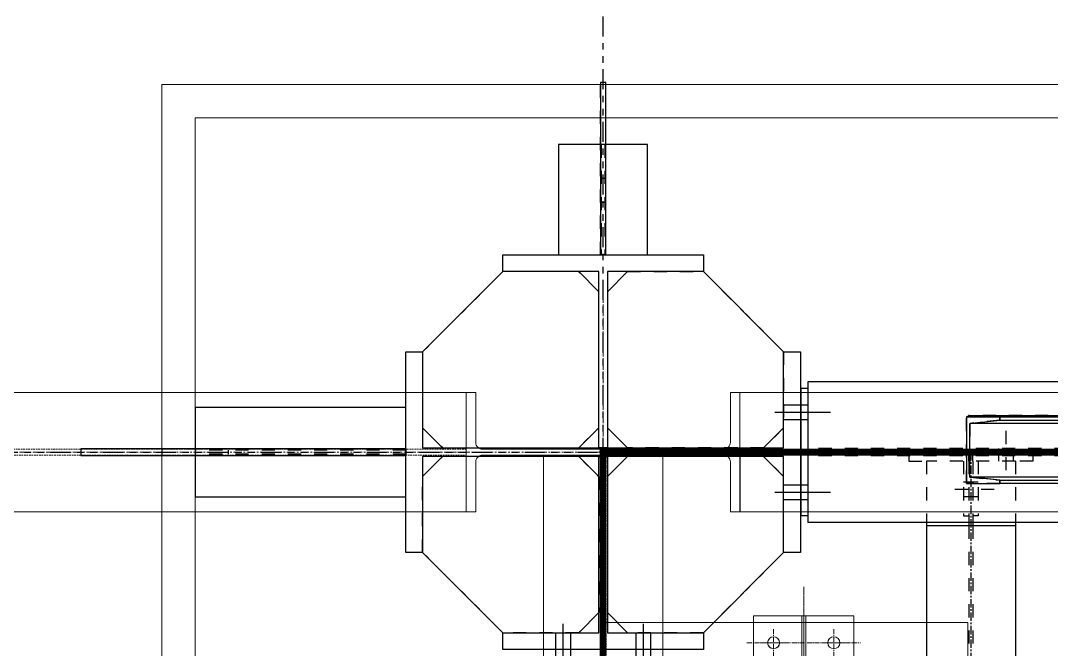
# Model space of a CAD drawing. Header units: inches. Extents: x 209270 to 234360, y -180214 to -150194.
# Drawn here: x 216141 to 217682, y -155559 to -154618 of the extents above; entities that cross this region are included whole.
import ezdxf

# ---------------------------------------------------------------- set-up
doc = ezdxf.new("R2010")
doc.units = ezdxf.units.IN
doc.header["$LTSCALE"] = 10
doc.header["$MEASUREMENT"] = 0
for name, pattern in [('CENTER', [2, 1.25, -0.25, 0.25, -0.25]), ('CENTER2', [1.125, 0.75, -0.125, 0.125, -0.125]), ('DXK_LINE_DOT2', [3.9198, 1.9599, -1.9599]), ('DXK_LINE_DOT5', [7.8785, 2.979, -0.9799, 0.9799, -0.9799, 0.9799, -0.9799]), ('HIDDEN', [0.375, 0.25, -0.125])]:
    doc.linetypes.add(name, pattern=pattern)
for name, color, linetype in [('$AUDIT_BAD_LAYER1', 7, 'Continuous'), ('_STR_0', 7, 'Continuous'), ('_STR_1', 7, 'Continuous'), ('_STR_2', 7, 'Continuous'), ('_STR_4', 7, 'Continuous')]:
    doc.layers.add(name, color=color, linetype=linetype)
for name, color, linetype, lineweight in [('AM_5', 3, 'Continuous', 0), ('CEN', 1, 'CENTER', 9), ('CENETR LINE', 1, 'CENTER2', 9), ('CENTERLINE', 1, 'CENTER2', 9), ('Chute', 191, 'Continuous', 9), ('CIVIL', 6, 'Continuous', 9), ('DIM', 42, 'Continuous', 13), ('handrail', 11, 'FENCELINE1', 9), ('HIDDEN', 3, 'HIDDEN', 9), ('MAIN OBJECT', 2, 'Continuous', 18), ('Sheeting', 4, 'Continuous', 0)]:
    doc.layers.add(name, color=color, linetype=linetype, lineweight=lineweight)
doc.linetypes.add('FENCELINE1', pattern='A,0.25,-0.1,[133,arial.ttf,S=0.1,R=0,X=-0.1,Y=0],-0.1,1', length=1.45)

# ---------------------------------------------------------------- blocks, each defined once
blk = doc.blocks.new('A$C426f7GU6TT')
at = {"layer": 'CEN'}
for p, q in [((0, 235.7), (0, -235.7)), ((-235.7, 0), (235.7, 0))]:
    blk.add_line(p, q, dxfattribs=at)
blk.add_circle((0, 0), 5, dxfattribs=at)
at = {"layer": 'MAIN OBJECT'}
blk.add_lwpolyline([(4.4, -180.2, 0.414214), (14.6, -190.4), (89.4, -190.4), (89.4, -204.7), (-89.4, -204.7), (-89.4, -190.4), (-14.6, -190.4, 0.414214), (-4.4, -180.2), (-4.4, 180.2, 0.414214), (-14.6, 190.4), (-89.4, 190.4), (-89.4, 204.7), (89.4, 204.7), (89.4, 190.4), (14.6, 190.4, 0.414214), (4.4, 180.2), (4.4, -180.2)], format="xyb", dxfattribs=at)
blk = doc.blocks.new('A$Cb10ac4c2')
at = {"layer": 'CENETR LINE'}
for p, q in [((0, 111.9, 0), (0, -40.4, 121420759.9)), ((-45, -20.2), (-45, 20.2)), ((45, -20.2), (45, 20.2)), ((45, -20.2), (45, 20.2)), ((-85, 0), (85, 0)), ((-27, 0.1, 0), (-63, 0.1, 0)), ((63, 0.1, 0), (27, 0.1, 0))]:
    blk.add_line(p, q, dxfattribs=at)
at = {"layer": 'MAIN OBJECT', "ltscale": 10}
for p, q in [((-75, 127.1, -59806266.3), (-71.1, 131.6, 0)), ((-75, -40.4, 60710380), (-75, 127.1, -59806266.3)), ((75, 127.1, -59806267.4), (70.6, 131.1, -59806267.4)), ((75, 127.1, -59806267.4), (75, -40.4, 60710380)), ((-3, 99.4, 4205928.3), (-3, -40.4, 121420759.9)), ((3, 99.4, 4205928.3), (3, -40.4, 121420759.9)), ((75, -40.4, 60710380), (-75, -40.4, 60710380))]:
    blk.add_line(p, q, dxfattribs=at)
at = {"layer": 'MAIN OBJECT'}
for centre in [(-45, 0.1), (45, 0.1)]:
    blk.add_circle(centre, 9, dxfattribs=at)
at = {"layer": 'MAIN OBJECT', "ltscale": 10}
for centre, radius in [((-45, 0), 8.95), ((45, 0.1, 0), 9)]:
    blk.add_circle(centre, radius, dxfattribs=at)
for radius, start, end in [(115.5, 229.5129, 310.4871), (109.5, 229.5133, 310.1102)]:
    blk.add_arc((0, 214.9, -60710380), radius, start, end, dxfattribs=at)
blk = doc.blocks.new('A$CcDSGYTRTRT')
at = {"layer": 'CIVIL'}
h = blk.add_hatch(color=1, dxfattribs=at)
h.dxf.hatch_style = 1
h.paths.add_polyline_path([(-180, 180), (180, 180), (180, -180), (144.3, 143.8)])
at = {"layer": 'CENTERLINE', "ltscale": 0.3}
for p, q in [((0, -296.9, 0), (0, 296.9, 0)), ((-298.5, 0, 0), (298.5, 0, 0))]:
    blk.add_line(p, q, dxfattribs=at)
at = {"layer": 'Chute', "ltscale": 10}
blk.add_circle((0, 0, 0), 109.5, dxfattribs=at)
at = {"layer": 'CIVIL', "color": 1, "elevation": 0}
blk.add_lwpolyline([(180, -180), (144.3, 143.8), (-180, 180)], dxfattribs=at)
at = {"layer": 'CIVIL'}
blk.add_circle((0, 0, 0), 109.5, dxfattribs=at)
at = {"layer": 'HIDDEN'}
for p, q in [((-184.7, 295.6, -170993130.3), (-184.7, -245.4, -121420762.7)), ((184.7, 295.6, -170993130.3), (184.7, -245.4, -121420762.7)), ((180, -184.7, -182131142.6), (-180, -184.7, 0))]:
    blk.add_line(p, q, dxfattribs=at)
at = {"layer": 'MAIN OBJECT'}
for p, q in [((-245.4, 295.6, -110282750.3), (-245.4, -245.4, -60710382.7)), ((-180, 295.6, -170993130.3), (-180, -245.4, -121420762.7)), ((180, 295.6, -170993130.3), (180, -245.4, -121420762.7)), ((245.4, 295.6, -110282750.3), (245.4, -245.4, -60710382.7)), ((180, 180, -121420762.7), (180, -180, -121420762.7)), ((180, -180, -182131142.6), (-180, -180, 0)), ((180, -245.4, -121420762.7), (-245.4, -245.4, 60710380)), ((180, -245.4, 60710380), (-180, -245.4, 60710380)), ((180, -245.4, -121420762.7), (245.4, -245.4, -60710382.7))]:
    blk.add_line(p, q, dxfattribs=at)
at = {"layer": 'MAIN OBJECT', "elevation": 0}
blk.add_lwpolyline([(180, 180), (-180, 180), (-180, -180), (180, -180)], close=True, dxfattribs=at)
at = {"layer": 'AM_5', "rotation": 270}
blk.add_blockref('A$Cb10ac4c2', (-215, 0, -121420759.9), dxfattribs=at)
at = {"layer": 'AM_5', "xscale": -1, "rotation": 90}
blk.add_blockref('A$Cb10ac4c2', (215, 0, -121420759.9), dxfattribs=at)
blk = doc.blocks.new('A$C6febed19')
at = {"layer": 'AM_5', "xscale": -1}
blk.add_blockref('A$CcDSGYTRTRT', (0, 0), dxfattribs=at)
blk = doc.blocks.new('GridLine-116860372-116902 - 114867')
at = {"layer": '_STR_2', "color": 7, "linetype": 'DXK_LINE_DOT5'}
blk.add_line((217011.9, -165356.7), (217011.9, -153191), dxfattribs=at)
blk = doc.blocks.new('GridLine-116860372-116908 - 114867')
at = {"layer": '_STR_2', "color": 7, "linetype": 'DXK_LINE_DOT5'}
blk.add_line((211379.7, -155263.7), (228961.1, -155263.7), dxfattribs=at)
blk = doc.blocks.new('Part-116860372-114883 - 114867')
at = {"layer": '_STR_4', "linetype": 'Continuous'}
blk.add_hatch(color=4, dxfattribs=at).paths.add_polyline_path([(217011.9, -155267.7, -1), (217011.9, -155259.7, -1)])
at = {"layer": '_STR_2', "color": 2, "linetype": 'Continuous'}
for p, q in [((216716.9, -155413.7), (216716.9, -155113.7)), ((216716.9, -155113.7), (216741.9, -155113.7)), ((216741.9, -155113.7), (216741.9, -155257.2)), ((217281.9, -155113.7), (217306.9, -155113.7)), ((217281.9, -155257.2), (217281.9, -155113.7)), ((217306.9, -155113.7), (217306.9, -155413.7)), ((216741.9, -155257.2), (217281.9, -155257.2)), ((217281.9, -155270.2), (216741.9, -155270.2)), ((216741.9, -155270.2), (216741.9, -155413.7)), ((217281.9, -155413.7), (217281.9, -155270.2)), ((216741.9, -155413.7), (216716.9, -155413.7)), ((217306.9, -155413.7), (217281.9, -155413.7))]:
    blk.add_line(p, q, dxfattribs=at)
at = {"layer": '_STR_4', "color": 4, "linetype": 'CENTER'}
blk.add_line((217011.9, -155263.7), (217011.9, -155263.7), dxfattribs=at)
at = {"layer": '_STR_4', "color": 4, "linetype": 'Continuous'}
blk.add_circle((217011.9, -155263.7), 4, dxfattribs=at)
blk = doc.blocks.new('Part-116860372-114884 - 114867')
at = {"layer": '_STR_2', "color": 2, "linetype": 'Continuous'}
for p, q in [((216861.9, -154968.7), (217161.9, -154968.7)), ((216861.9, -154993.7), (216861.9, -154968.7)), ((217161.9, -154968.7), (217161.9, -154993.7)), ((217005.4, -154993.7), (216861.9, -154993.7)), ((217005.4, -155257.2), (217005.4, -154993.7)), ((217161.9, -154993.7), (217018.4, -154993.7)), ((217018.4, -154993.7), (217018.4, -155257.2)), ((217018.4, -155257.2), (217005.4, -155257.2))]:
    blk.add_line(p, q, dxfattribs=at)
blk = doc.blocks.new('Part-116860372-114887 - 114867')
at = {"layer": '_STR_2', "color": 2, "linetype": 'Continuous'}
for p, q in [((217005.4, -155533.7), (217005.4, -155270.2)), ((217005.4, -155270.2), (217018.4, -155270.2)), ((217018.4, -155270.2), (217018.4, -155533.7)), ((216861.9, -155558.7), (216861.9, -155533.7)), ((216861.9, -155533.7), (217005.4, -155533.7)), ((217018.4, -155533.7), (217161.9, -155533.7)), ((217161.9, -155533.7), (217161.9, -155558.7)), ((217161.9, -155558.7), (216861.9, -155558.7))]:
    blk.add_line(p, q, dxfattribs=at)
blk = doc.blocks.new('Part-116860372-114888 - 114867')
at = {"layer": '_STR_4', "linetype": 'Continuous'}
blk.add_hatch(color=4, dxfattribs=at).paths.add_polyline_path([(217011.9, -155267.7, -1), (217011.9, -155259.7, -1)])
at = {"layer": '_STR_1', "color": 6, "linetype": 'DXK_LINE_DOT2'}
for p, q in [((225232.5, -155258.3), (217317.9, -155258.3)), ((225232.5, -155269.1), (217317.9, -155269.1))]:
    blk.add_line(p, q, dxfattribs=at)
at = {"layer": '_STR_2', "color": 2, "linetype": 'Continuous'}
for p, q in [((217317.9, -155158.7), (217317.9, -155368.7)), ((219421.9, -155158.7), (217317.9, -155158.7)), ((219421.9, -155368.7), (217317.9, -155368.7))]:
    blk.add_line(p, q, dxfattribs=at)
at = {"layer": '_STR_4', "color": 4, "linetype": 'CENTER'}
blk.add_line((217011.9, -155263.7), (225511.9, -155263.7), dxfattribs=at)
at = {"layer": '_STR_4', "color": 4, "linetype": 'Continuous'}
blk.add_circle((217011.9, -155263.7), 4, dxfattribs=at)
blk = doc.blocks.new('Part-116860372-114962 - 114867')
at = {"layer": '_STR_4', "linetype": 'Continuous'}
for points in [[(217561.9, -155267.7, -1), (217561.9, -155259.7, -1)], [(217561.9, -156467.7, -1), (217561.9, -156459.7, -1)]]:
    blk.add_hatch(color=4, dxfattribs=at).paths.add_polyline_path(points)
at = {"layer": '_STR_1', "color": 6, "linetype": 'DXK_LINE_DOT2'}
for p, q in [((217628.5, -155277.1), (217495.3, -155277.1)), ((217495.3, -155277.1), (217495.3, -155373.7)), ((217559, -155277.1), (217559, -155368.7)), ((217564.7, -155277.1), (217564.7, -155368.7)), ((217628.5, -155277.1), (217628.5, -155368.7)), ((217559, -155373.7), (217559, -156392.1)), ((217564.7, -155373.7), (217564.7, -156392.1)), ((217495.3, -155603.7), (217495.3, -156083.7)), ((217559, -156397.1), (217559, -156452.8)), ((217564.7, -156397.1), (217564.7, -156452.8)), ((217564.7, -156452.8), (217559, -156452.8))]:
    blk.add_line(p, q, dxfattribs=at)
at = {"layer": '_STR_2', "color": 2, "linetype": 'Continuous'}
for p, q in [((217495.3, -155368.7), (217495.3, -155603.7)), ((217628.5, -155373.7), (217495.3, -155373.7)), ((217559, -155368.7), (217559, -155373.7)), ((217564.7, -155368.7), (217564.7, -155373.7)), ((217628.5, -155368.7), (217628.5, -156392.1)), ((217495.3, -156392.1), (217495.3, -156083.7)), ((217628.5, -156392.1), (217495.3, -156392.1)), ((217559, -156392.1), (217559, -156397.1)), ((217564.7, -156392.1), (217564.7, -156397.1))]:
    blk.add_line(p, q, dxfattribs=at)
at = {"layer": '_STR_4', "color": 4, "linetype": 'CENTER'}
blk.add_line((217561.9, -155263.7), (217561.9, -156463.7), dxfattribs=at)
at = {"layer": '_STR_4', "color": 4, "linetype": 'Continuous'}
for centre in [(217561.9, -155263.7), (217561.9, -156463.7)]:
    blk.add_circle(centre, 4, dxfattribs=at)
blk = doc.blocks.new('Part-116860372-154739 - 114867')
at = {"layer": '_STR_1', "color": 6, "linetype": 'DXK_LINE_DOT2'}
for p, q in [((217555.4, -155210.8), (217605.4, -155210.8)), ((217555.4, -155310.8), (217555.4, -155210.8)), ((217605.4, -155210.8), (217605.4, -155215.7)), ((217605.4, -155215.7), (217560.4, -155220.7)), ((217560.4, -155220.7), (217560.4, -155300.9)), ((217560.4, -155300.9), (217605.4, -155305.8)), ((217605.4, -155305.8), (217605.4, -155310.8)), ((217605.4, -155310.8), (217555.4, -155310.8))]:
    blk.add_line(p, q, dxfattribs=at)
at = {"layer": '_STR_2', "color": 2, "linetype": 'Continuous'}
for p, q in [((217605.4, -155210.8), (217555.4, -155210.8)), ((217555.4, -155210.8), (217555.4, -155310.8)), ((217605.4, -155215.7), (217605.4, -155210.8)), ((217560.4, -155220.7), (217605.4, -155215.7)), ((217560.4, -155300.9), (217560.4, -155220.7)), ((217605.4, -155305.8), (217560.4, -155300.9)), ((217605.4, -155310.8), (217605.4, -155305.8)), ((217555.4, -155310.8), (217605.4, -155310.8))]:
    blk.add_line(p, q, dxfattribs=at)
blk = doc.blocks.new('Part-116860372-114965 - 114867')
at = {"layer": '_STR_4', "linetype": 'Continuous'}
blk.add_hatch(color=4, dxfattribs=at).paths.add_polyline_path([(217011.9, -155267.7, -1), (217011.9, -155259.7, -1)])
at = {"layer": '_STR_4', "color": 4, "linetype": 'CENTER'}
blk.add_line((217011.9, -155263.7), (217011.9, -158263.7), dxfattribs=at)
at = {"layer": '_STR_4', "color": 4, "linetype": 'Continuous'}
blk.add_circle((217011.9, -155263.7), 4, dxfattribs=at)
blk = doc.blocks.new('Part-116860372-116492 - 114867')
at = {"layer": '_STR_1', "color": 6, "linetype": 'DXK_LINE_DOT2'}
for p, q in [((216351.9, -155258.7), (216716.9, -155258.7)), ((216716.9, -155258.7), (216716.9, -155268.7)), ((216716.9, -155268.7), (216351.9, -155268.7))]:
    blk.add_line(p, q, dxfattribs=at)
at = {"layer": '_STR_2', "color": 2, "linetype": 'Continuous'}
for p, q in [((216230.9, -155258.7), (216230.9, -155268.7)), ((216351.9, -155258.7), (216230.9, -155258.7)), ((216716.9, -155258.7), (216351.9, -155258.7)), ((216351.9, -155258.7), (216351.9, -155268.7)), ((216716.9, -155268.7), (216716.9, -155258.7)), ((216230.9, -155268.7), (216351.9, -155268.7)), ((216351.9, -155268.7), (216716.9, -155268.7))]:
    blk.add_line(p, q, dxfattribs=at)
blk = doc.blocks.new('Part-116860372-115612 - 114867')
at = {"layer": '_STR_1', "color": 6, "linetype": 'DXK_LINE_DOT2'}
for p, q in [((217564.7, -155277.1), (217564.7, -155269.1)), ((217654.7, -155269.1), (217654.7, -155277.1)), ((217572.7, -155277.1), (217572.7, -155359.1)), ((217654.7, -155277.1), (217628.5, -155277.1)), ((217572.7, -155359.1), (217564.7, -155359.1))]:
    blk.add_line(p, q, dxfattribs=at)
blk = doc.blocks.new('Part-116860372-115613 - 114867')
at = {"layer": '_STR_1', "color": 6, "linetype": 'DXK_LINE_DOT2'}
for p, q in [((217469, -155269.1), (217469, -155277.1)), ((217559, -155277.1), (217559, -155269.1)), ((217469, -155277.1), (217495.3, -155277.1)), ((217551, -155277.1), (217551, -155359.1)), ((217551, -155359.1), (217559, -155359.1))]:
    blk.add_line(p, q, dxfattribs=at)
blk = doc.blocks.new('Bolt-116860372-115614 - 114867')
at = {"layer": '_STR_1', "color": 1, "linetype": 'DXK_LINE_DOT2'}
for p, q in [((217538, -155319.1), (217606, -155319.1)), ((217551, -155308.1), (217559, -155308.1)), ((217559, -155308.1), (217564.7, -155308.1)), ((217564.7, -155308.1), (217572.7, -155308.1)), ((217551, -155330.1), (217559, -155330.1)), ((217559, -155330.1), (217564.7, -155330.1)), ((217564.7, -155330.1), (217572.7, -155330.1))]:
    blk.add_line(p, q, dxfattribs=at)
blk = doc.blocks.new('Bolt-116860372-115615 - 114867')
at = {"layer": '_STR_1', "color": 1, "linetype": 'DXK_LINE_DOT2'}
for p, q in [((217614.7, -155290.8), (217614.7, -155227.8)), ((217603.7, -155269.1), (217603.7, -155258.3)), ((217625.7, -155269.1), (217625.7, -155258.3)), ((217603.7, -155277.1), (217603.7, -155269.1)), ((217625.7, -155277.1), (217625.7, -155269.1))]:
    blk.add_line(p, q, dxfattribs=at)
blk = doc.blocks.new('Bolt-116860372-116018 - 114867')
at = {"layer": '_STR_2', "color": 1, "linetype": 'Continuous'}
for p, q in [((216951.9, -155520.7), (216951.9, -155603.7)), ((216951.9, -155520.7), (216951.9, -155603.7)), ((217071.9, -155520.7), (217071.9, -155603.7)), ((217071.9, -155520.7), (217071.9, -155603.7)), ((216940.9, -155533.7), (216940.9, -155558.7)), ((216940.9, -155533.7), (216940.9, -155558.7)), ((216962.9, -155533.7), (216962.9, -155558.7)), ((216962.9, -155533.7), (216962.9, -155558.7)), ((217060.9, -155533.7), (217060.9, -155558.7)), ((217060.9, -155533.7), (217060.9, -155558.7)), ((217082.9, -155533.7), (217082.9, -155558.7)), ((217082.9, -155533.7), (217082.9, -155558.7)), ((216940.9, -155559.7), (216940.9, -155569.7)), ((216940.9, -155559.7), (216940.9, -155569.7)), ((216962.9, -155559.7), (216962.9, -155569.7)), ((216962.9, -155559.7), (216962.9, -155569.7)), ((217060.9, -155559.7), (217060.9, -155569.7)), ((217060.9, -155559.7), (217060.9, -155569.7)), ((217082.9, -155559.7), (217082.9, -155569.7)), ((217082.9, -155559.7), (217082.9, -155569.7))]:
    blk.add_line(p, q, dxfattribs=at)
blk = doc.blocks.new('Part-116860372-116045 - 114867')
at = {"layer": '_STR_1', "color": 6, "linetype": 'DXK_LINE_DOT2'}
for p, q in [((217007.9, -154968.7), (217007.9, -154711)), ((217015.9, -154968.7), (217015.9, -154711)), ((217007.9, -154890), (217015.9, -154890)), ((217015.9, -154968.7), (217007.9, -154968.7))]:
    blk.add_line(p, q, dxfattribs=at)
at = {"layer": '_STR_2', "color": 2, "linetype": 'Continuous'}
for p, q in [((217015.9, -154711), (217007.9, -154711)), ((217007.9, -154711), (217007.9, -154968.7)), ((217015.9, -154968.7), (217015.9, -154711)), ((217007.9, -154968.7), (217015.9, -154968.7))]:
    blk.add_line(p, q, dxfattribs=at)
blk = doc.blocks.new('Part-116860372-116060 - 114867')
at = {"layer": '_STR_1', "color": 6, "linetype": 'DXK_LINE_DOT2'}
blk.add_line((217317.9, -155168.7), (217317.9, -155358.7), dxfattribs=at)
at = {"layer": '_STR_2', "color": 2, "linetype": 'Continuous'}
for p, q in [((217317.9, -155168.7), (217307.9, -155168.7)), ((217307.9, -155358.7), (217307.9, -155168.7)), ((217317.9, -155358.7), (217307.9, -155358.7))]:
    blk.add_line(p, q, dxfattribs=at)
blk = doc.blocks.new('Bolt-116860372-116061 - 114867')
at = {"layer": '_STR_2', "color": 1, "linetype": 'Continuous'}
for p, q in [((217281.9, -155192.7), (217306.9, -155192.7)), ((217281.9, -155192.7), (217306.9, -155192.7)), ((217281.9, -155192.7), (217306.9, -155192.7)), ((217281.9, -155192.7), (217306.9, -155192.7)), ((217281.9, -155192.7), (217306.9, -155192.7)), ((217281.9, -155192.7), (217306.9, -155192.7)), ((217307.9, -155192.7), (217317.9, -155192.7)), ((217307.9, -155192.7), (217317.9, -155192.7)), ((217307.9, -155192.7), (217317.9, -155192.7)), ((217307.9, -155192.7), (217317.9, -155192.7)), ((217307.9, -155192.7), (217317.9, -155192.7)), ((217307.9, -155192.7), (217317.9, -155192.7)), ((217268.9, -155203.7), (217351.9, -155203.7)), ((217268.9, -155203.7), (217351.9, -155203.7)), ((217268.9, -155203.7), (217351.9, -155203.7)), ((217268.9, -155203.7), (217351.9, -155203.7)), ((217268.9, -155203.7), (217351.9, -155203.7)), ((217268.9, -155203.7), (217351.9, -155203.7)), ((217281.9, -155214.7), (217306.9, -155214.7)), ((217281.9, -155214.7), (217306.9, -155214.7)), ((217281.9, -155214.7), (217306.9, -155214.7)), ((217281.9, -155214.7), (217306.9, -155214.7)), ((217281.9, -155214.7), (217306.9, -155214.7)), ((217281.9, -155214.7), (217306.9, -155214.7)), ((217307.9, -155214.7), (217317.9, -155214.7)), ((217307.9, -155214.7), (217317.9, -155214.7)), ((217307.9, -155214.7), (217317.9, -155214.7)), ((217307.9, -155214.7), (217317.9, -155214.7)), ((217307.9, -155214.7), (217317.9, -155214.7)), ((217307.9, -155214.7), (217317.9, -155214.7)), ((217281.9, -155312.7), (217306.9, -155312.7)), ((217281.9, -155312.7), (217306.9, -155312.7)), ((217281.9, -155312.7), (217306.9, -155312.7)), ((217281.9, -155312.7), (217306.9, -155312.7)), ((217281.9, -155312.7), (217306.9, -155312.7)), ((217281.9, -155312.7), (217306.9, -155312.7)), ((217307.9, -155312.7), (217317.9, -155312.7)), ((217307.9, -155312.7), (217317.9, -155312.7)), ((217307.9, -155312.7), (217317.9, -155312.7)), ((217307.9, -155312.7), (217317.9, -155312.7)), ((217307.9, -155312.7), (217317.9, -155312.7)), ((217307.9, -155312.7), (217317.9, -155312.7)), ((217268.9, -155323.7), (217351.9, -155323.7)), ((217268.9, -155323.7), (217351.9, -155323.7)), ((217268.9, -155323.7), (217351.9, -155323.7)), ((217268.9, -155323.7), (217351.9, -155323.7)), ((217268.9, -155323.7), (217351.9, -155323.7)), ((217268.9, -155323.7), (217351.9, -155323.7)), ((217281.9, -155334.7), (217306.9, -155334.7)), ((217281.9, -155334.7), (217306.9, -155334.7)), ((217281.9, -155334.7), (217306.9, -155334.7)), ((217281.9, -155334.7), (217306.9, -155334.7)), ((217281.9, -155334.7), (217306.9, -155334.7)), ((217281.9, -155334.7), (217306.9, -155334.7)), ((217307.9, -155334.7), (217317.9, -155334.7)), ((217307.9, -155334.7), (217317.9, -155334.7)), ((217307.9, -155334.7), (217317.9, -155334.7)), ((217307.9, -155334.7), (217317.9, -155334.7)), ((217307.9, -155334.7), (217317.9, -155334.7)), ((217307.9, -155334.7), (217317.9, -155334.7))]:
    blk.add_line(p, q, dxfattribs=at)
blk = doc.blocks.new('Part-116860372-157489 - 114867')
at = {"layer": '_STR_1', "color": 6, "linetype": 'DXK_LINE_DOT2'}
for p, q in [((217018.4, -155023.7), (217048.4, -154993.7)), ((217161.9, -154993.7), (217281.9, -155113.7)), ((217048.4, -155257.2), (217018.4, -155227.2)), ((217281.9, -155227.2), (217251.9, -155257.2))]:
    blk.add_line(p, q, dxfattribs=at)
blk = doc.blocks.new('Part-116860372-154279 - 114867')
at = {"layer": '_STR_1', "color": 6, "linetype": 'DXK_LINE_DOT2'}
for p, q in [((217015.9, -154803.7), (217007.9, -154803.7)), ((217009, -154803.7), (217009, -154968.7)), ((217014.7, -154803.7), (217014.7, -154968.7)), ((217009, -154853.7), (217014.7, -154853.7)), ((216945.3, -154968.7), (217007.9, -154968.7)), ((217015.9, -154968.7), (217078.5, -154968.7))]:
    blk.add_line(p, q, dxfattribs=at)
at = {"layer": '_STR_2', "color": 2, "linetype": 'Continuous'}
for p, q in [((217007.9, -154803.7), (216945.3, -154803.7)), ((216945.3, -154803.7), (216945.3, -154968.7)), ((217078.5, -154803.7), (217015.9, -154803.7)), ((217078.5, -154968.7), (217078.5, -154803.7))]:
    blk.add_line(p, q, dxfattribs=at)
blk = doc.blocks.new('Part-116860372-149938 - 114867')
at = {"layer": '_STR_1', "color": 6, "linetype": 'DXK_LINE_DOT2'}
for p, q in [((216975.4, -154993.7), (216861.9, -154993.7)), ((217005.4, -155227.2), (217005.4, -155023.7)), ((216741.9, -155113.7), (216741.9, -155227.2)), ((216771.9, -155257.2), (216975.4, -155257.2))]:
    blk.add_line(p, q, dxfattribs=at)
at = {"layer": '_STR_2', "color": 2, "linetype": 'Continuous'}
for p, q in [((216861.9, -154993.7), (216741.9, -155113.7)), ((217005.4, -155023.7), (216975.4, -154993.7)), ((216741.9, -155227.2), (216771.9, -155257.2)), ((216975.4, -155257.2), (217005.4, -155227.2))]:
    blk.add_line(p, q, dxfattribs=at)
blk = doc.blocks.new('Part-116860372-149939 - 114867')
at = {"layer": '_STR_1', "color": 6, "linetype": 'DXK_LINE_DOT2'}
for p, q in [((217048.4, -154993.7), (217161.9, -154993.7)), ((217018.4, -155023.7), (217018.4, -155227.2)), ((217281.9, -155113.7), (217281.9, -155227.2)), ((217251.9, -155257.2), (217048.4, -155257.2))]:
    blk.add_line(p, q, dxfattribs=at)
at = {"layer": '_STR_2', "color": 2, "linetype": 'Continuous'}
for p, q in [((217048.4, -154993.7), (217018.4, -155023.7)), ((217161.9, -154993.7), (217281.9, -155113.7)), ((217018.4, -155227.2), (217048.4, -155257.2)), ((217281.9, -155227.2), (217251.9, -155257.2))]:
    blk.add_line(p, q, dxfattribs=at)
blk = doc.blocks.new('Part-116860372-149940 - 114867')
at = {"layer": '_STR_1', "color": 6, "linetype": 'DXK_LINE_DOT2'}
for p, q in [((216975.4, -155270.2), (216771.9, -155270.2)), ((216741.9, -155413.7), (216741.9, -155300.2)), ((217005.4, -155300.2), (217005.4, -155503.7)), ((216975.4, -155533.7), (216861.9, -155533.7))]:
    blk.add_line(p, q, dxfattribs=at)
at = {"layer": '_STR_2', "color": 2, "linetype": 'Continuous'}
for p, q in [((216771.9, -155270.2), (216741.9, -155300.2)), ((216975.4, -155270.2), (217005.4, -155300.2)), ((216861.9, -155533.7), (216741.9, -155413.7)), ((217005.4, -155503.7), (216975.4, -155533.7))]:
    blk.add_line(p, q, dxfattribs=at)
blk = doc.blocks.new('Part-116860372-149941 - 114867')
at = {"layer": '_STR_1', "color": 6, "linetype": 'DXK_LINE_DOT2'}
for p, q in [((217251.9, -155270.2), (217048.4, -155270.2)), ((217018.4, -155300.2), (217018.4, -155503.7)), ((217281.9, -155413.7), (217281.9, -155300.2)), ((217161.9, -155533.7), (217048.4, -155533.7))]:
    blk.add_line(p, q, dxfattribs=at)
at = {"layer": '_STR_2', "color": 2, "linetype": 'Continuous'}
for p, q in [((217048.4, -155270.2), (217018.4, -155300.2)), ((217251.9, -155270.2), (217281.9, -155300.2)), ((217161.9, -155533.7), (217281.9, -155413.7)), ((217048.4, -155533.7), (217018.4, -155503.7))]:
    blk.add_line(p, q, dxfattribs=at)
blk = doc.blocks.new('Part-116860372-154287 - 114867')
at = {"layer": '_STR_1', "color": 6, "linetype": 'DXK_LINE_DOT2'}
for p, q in [((216716.9, -155330.3), (216716.9, -155197.1)), ((216401.9, -155258.7), (216401.9, -155268.7)), ((216716.9, -155260.8), (216401.9, -155260.8)), ((216716.9, -155266.5), (216401.9, -155266.5)), ((216451.9, -155266.5), (216451.9, -155260.8))]:
    blk.add_line(p, q, dxfattribs=at)
at = {"layer": '_STR_2', "color": 2, "linetype": 'Continuous'}
for p, q in [((216401.9, -155197.1), (216401.9, -155258.7)), ((216716.9, -155197.1), (216401.9, -155197.1)), ((216401.9, -155268.7), (216401.9, -155330.3)), ((216401.9, -155330.3), (216716.9, -155330.3))]:
    blk.add_line(p, q, dxfattribs=at)
blk = doc.blocks.new('Part-116860372-154740 - 114867')
at = {"layer": '_STR_1', "color": 6, "linetype": 'DXK_LINE_DOT2'}
for p, q in [((218344, -155210.7), (217558.3, -155210.7)), ((217605.4, -155210.7), (217605.4, -155210.7)), ((218317.8, -155210.7), (218317.8, -155210.7)), ((218367.8, -155210.7), (218352.8, -155210.7)), ((218367.8, -155210.7), (218367.8, -155210.7)), ((217560.4, -155220.6), (217605.4, -155215.6)), ((217560.4, -155220.7), (217560.4, -155220.6)), ((217560.4, -155220.6), (217561, -155220.6)), ((218317.8, -155215.6), (218362.8, -155220.6)), ((218362.8, -155220.6), (218362.6, -155220.6)), ((218362.8, -155220.6), (218362.8, -155220.6)), ((218317.8, -155305.7), (218317.8, -155305.8)), ((217605.4, -155310.7), (217555.4, -155310.7)), ((218367.8, -155310.7), (218317.8, -155310.7))]:
    blk.add_line(p, q, dxfattribs=at)
at = {"layer": '_STR_2', "color": 2, "linetype": 'Continuous'}
for p, q in [((217555.4, -155210.7), (217555.4, -155210.8)), ((217558.3, -155210.7), (217555.4, -155210.7)), ((217605.4, -155210.7), (217605.4, -155210.8)), ((218352.8, -155210.7), (218344, -155210.7)), ((218362.6, -155220.6), (217561, -155220.6)), ((217605.4, -155215.6), (218317.8, -155215.6)), ((217605.4, -155305.7), (217560.4, -155300.8)), ((217560.4, -155300.8), (218362.8, -155300.8)), ((217605.4, -155305.7), (217605.4, -155305.8)), ((217605.4, -155305.7), (218317.8, -155305.7)), ((218362.8, -155300.8), (218317.8, -155305.7)), ((218317.8, -155310.7), (217605.4, -155310.7))]:
    blk.add_line(p, q, dxfattribs=at)
blk = doc.blocks.new('Part-116860372-154750 - 114867')
at = {"layer": '_STR_1', "color": 6, "linetype": 'DXK_LINE_DOT2'}
for p, q in [((218344, -155209.1), (217558.3, -155209.1)), ((217558.3, -155210.7), (217558.5, -155210.7)), ((217558.5, -155209.1), (217558.5, -155210.7)), ((217558.5, -155210.7), (218317.8, -155210.7)), ((218344.1, -155210.7), (218344.1, -155210.7))]:
    blk.add_line(p, q, dxfattribs=at)
at = {"layer": '_STR_2', "color": 2, "linetype": 'Continuous'}
for p, q in [((217558.3, -155210.7), (217558.3, -155209.1)), ((217558.3, -155209.1), (218344, -155209.1)), ((217558.3, -155210.7), (218344, -155210.7)), ((218344, -155209.1), (218344.1, -155209.1)), ((218344.1, -155209.1), (218344, -155209.1)), ((218344, -155210.7), (218344, -155209.1)), ((218344.1, -155210.7), (218344.1, -155209.1))]:
    blk.add_line(p, q, dxfattribs=at)
blk = doc.blocks.new('Part-116860372-157488 - 114867')
at = {"layer": '_STR_1', "color": 6, "linetype": 'DXK_LINE_DOT2'}
for p, q in [((216861.9, -154993.7), (216741.9, -155113.7)), ((217005.4, -155023.7), (216975.4, -154993.7)), ((216741.9, -155227.2), (216771.9, -155257.2)), ((216975.4, -155257.2), (217005.4, -155227.2))]:
    blk.add_line(p, q, dxfattribs=at)
blk = doc.blocks.new('Part-116860372-157490 - 114867')
at = {"layer": '_STR_1', "color": 6, "linetype": 'DXK_LINE_DOT2'}
for p, q in [((216741.9, -155300.2), (216771.9, -155270.2)), ((216975.4, -155270.2), (217005.4, -155300.2)), ((216861.9, -155533.7), (216741.9, -155413.7)), ((217005.4, -155503.7), (216975.4, -155533.7))]:
    blk.add_line(p, q, dxfattribs=at)
blk = doc.blocks.new('Part-116860372-157491 - 114867')
at = {"layer": '_STR_1', "color": 6, "linetype": 'DXK_LINE_DOT2'}
for p, q in [((217048.4, -155270.2), (217018.4, -155300.2)), ((217281.9, -155300.2), (217251.9, -155270.2)), ((217161.9, -155533.7), (217281.9, -155413.7)), ((217018.4, -155503.7), (217048.4, -155533.7))]:
    blk.add_line(p, q, dxfattribs=at)

msp = doc.modelspace()

# ---------------------------------------------------------------- linework, layer by layer
at = {"layer": 'CEN'}
for p, q in [((216811.6, -155263.7), (211802.8, -155263.7)), ((217212.2, -155263.7), (228311.6, -155263.7))]:
    msp.add_line(p, q, dxfattribs=at)
at = {"layer": 'CEN', "elevation": 0.8}
msp.add_lwpolyline([(217011.9, -155263.7), (228511.9, -155263.7), (228511.9, -165263.7), (217011.9, -165263.7)], close=True, dxfattribs=at)
at = {"layer": 'handrail', "const_width": 10, "elevation": -448149754.8}
msp.add_lwpolyline([(228511.9, -159158.7), (228511.9, -155263.7), (217011.9, -155263.7), (217011.9, -156838.4)], dxfattribs=at)
at = {"layer": 'HIDDEN'}
for points, elevation in [([(211807.2, -155268.1), (216807.2, -155268.1), (216807.2, -155259.3), (211807.2, -155259.3)], 2.2), ([(228307.2, -155268.1), (217216.6, -155268.1), (217216.6, -155259.3), (228307.2, -155259.3)], 0.8), ([(217007.5, -165259.3), (217007.5, -155268.1), (217016.3, -155268.1), (217016.3, -165259.3)], 0.8)]:
    msp.add_lwpolyline(points, close=True, dxfattribs=dict(at, elevation=elevation))
at = {"layer": 'MAIN OBJECT'}
for points, elevation in [([(211807.2, -155353.1), (216807.2, -155353.1), (216807.2, -155174.3), (211807.2, -155174.3)], 2.2), ([(228307.2, -155353.1), (217216.6, -155353.1), (217216.6, -155174.3), (228307.2, -155174.3)], 0.8), ([(216922.5, -165259.3), (216922.5, -155268.1), (217101.3, -155268.1), (217101.3, -165259.3)], 0.8)]:
    msp.add_lwpolyline(points, close=True, dxfattribs=dict(at, elevation=elevation))
at = {"layer": 'Sheeting'}
for points in [[(216351.9, -154713.7), (229171.9, -154713.7), (229171.9, -165813.7), (216351.9, -165813.7)], [(216401.9, -154763.7), (229121.9, -154763.7), (229121.9, -165763.7), (216401.9, -165763.7)]]:
    msp.add_lwpolyline(points, close=True, dxfattribs=at)

# ---------------------------------------------------------------- block references
at = {"layer": '$AUDIT_BAD_LAYER1', "rotation": 270.0096740856855}
msp.add_blockref('A$C426f7GU6TT', (217011.9, -155263.7), dxfattribs=at)
at = {"layer": '_STR_0', "zscale": 0.8}
for name in ['GridLine-116860372-116902 - 114867', 'Part-116860372-116045 - 114867', 'Part-116860372-154279 - 114867', 'Part-116860372-114884 - 114867', 'Part-116860372-149938 - 114867', 'Part-116860372-157488 - 114867', 'Part-116860372-157489 - 114867', 'Part-116860372-149939 - 114867', 'Part-116860372-114883 - 114867', 'GridLine-116860372-116908 - 114867', 'Part-116860372-114888 - 114867', 'Part-116860372-116060 - 114867', 'Part-116860372-154287 - 114867', 'Bolt-116860372-116061 - 114867', 'Part-116860372-154740 - 114867', 'Part-116860372-154739 - 114867', 'Part-116860372-154750 - 114867', 'Bolt-116860372-115615 - 114867', 'Part-116860372-116492 - 114867', 'Part-116860372-114965 - 114867', 'Part-116860372-114962 - 114867', 'Part-116860372-149940 - 114867', 'Part-116860372-157490 - 114867', 'Part-116860372-114887 - 114867', 'Part-116860372-149941 - 114867', 'Part-116860372-157491 - 114867', 'Part-116860372-115613 - 114867', 'Part-116860372-115612 - 114867', 'Bolt-116860372-115614 - 114867', 'Bolt-116860372-116018 - 114867']:
    msp.add_blockref(name, (0, 0), dxfattribs=at)
at = {"layer": 'DIM', "rotation": 90}
msp.add_blockref('A$C6febed19', (217311.9, -155763.7, 0.8), dxfattribs=at)

doc.saveas('drawing.dxf')
